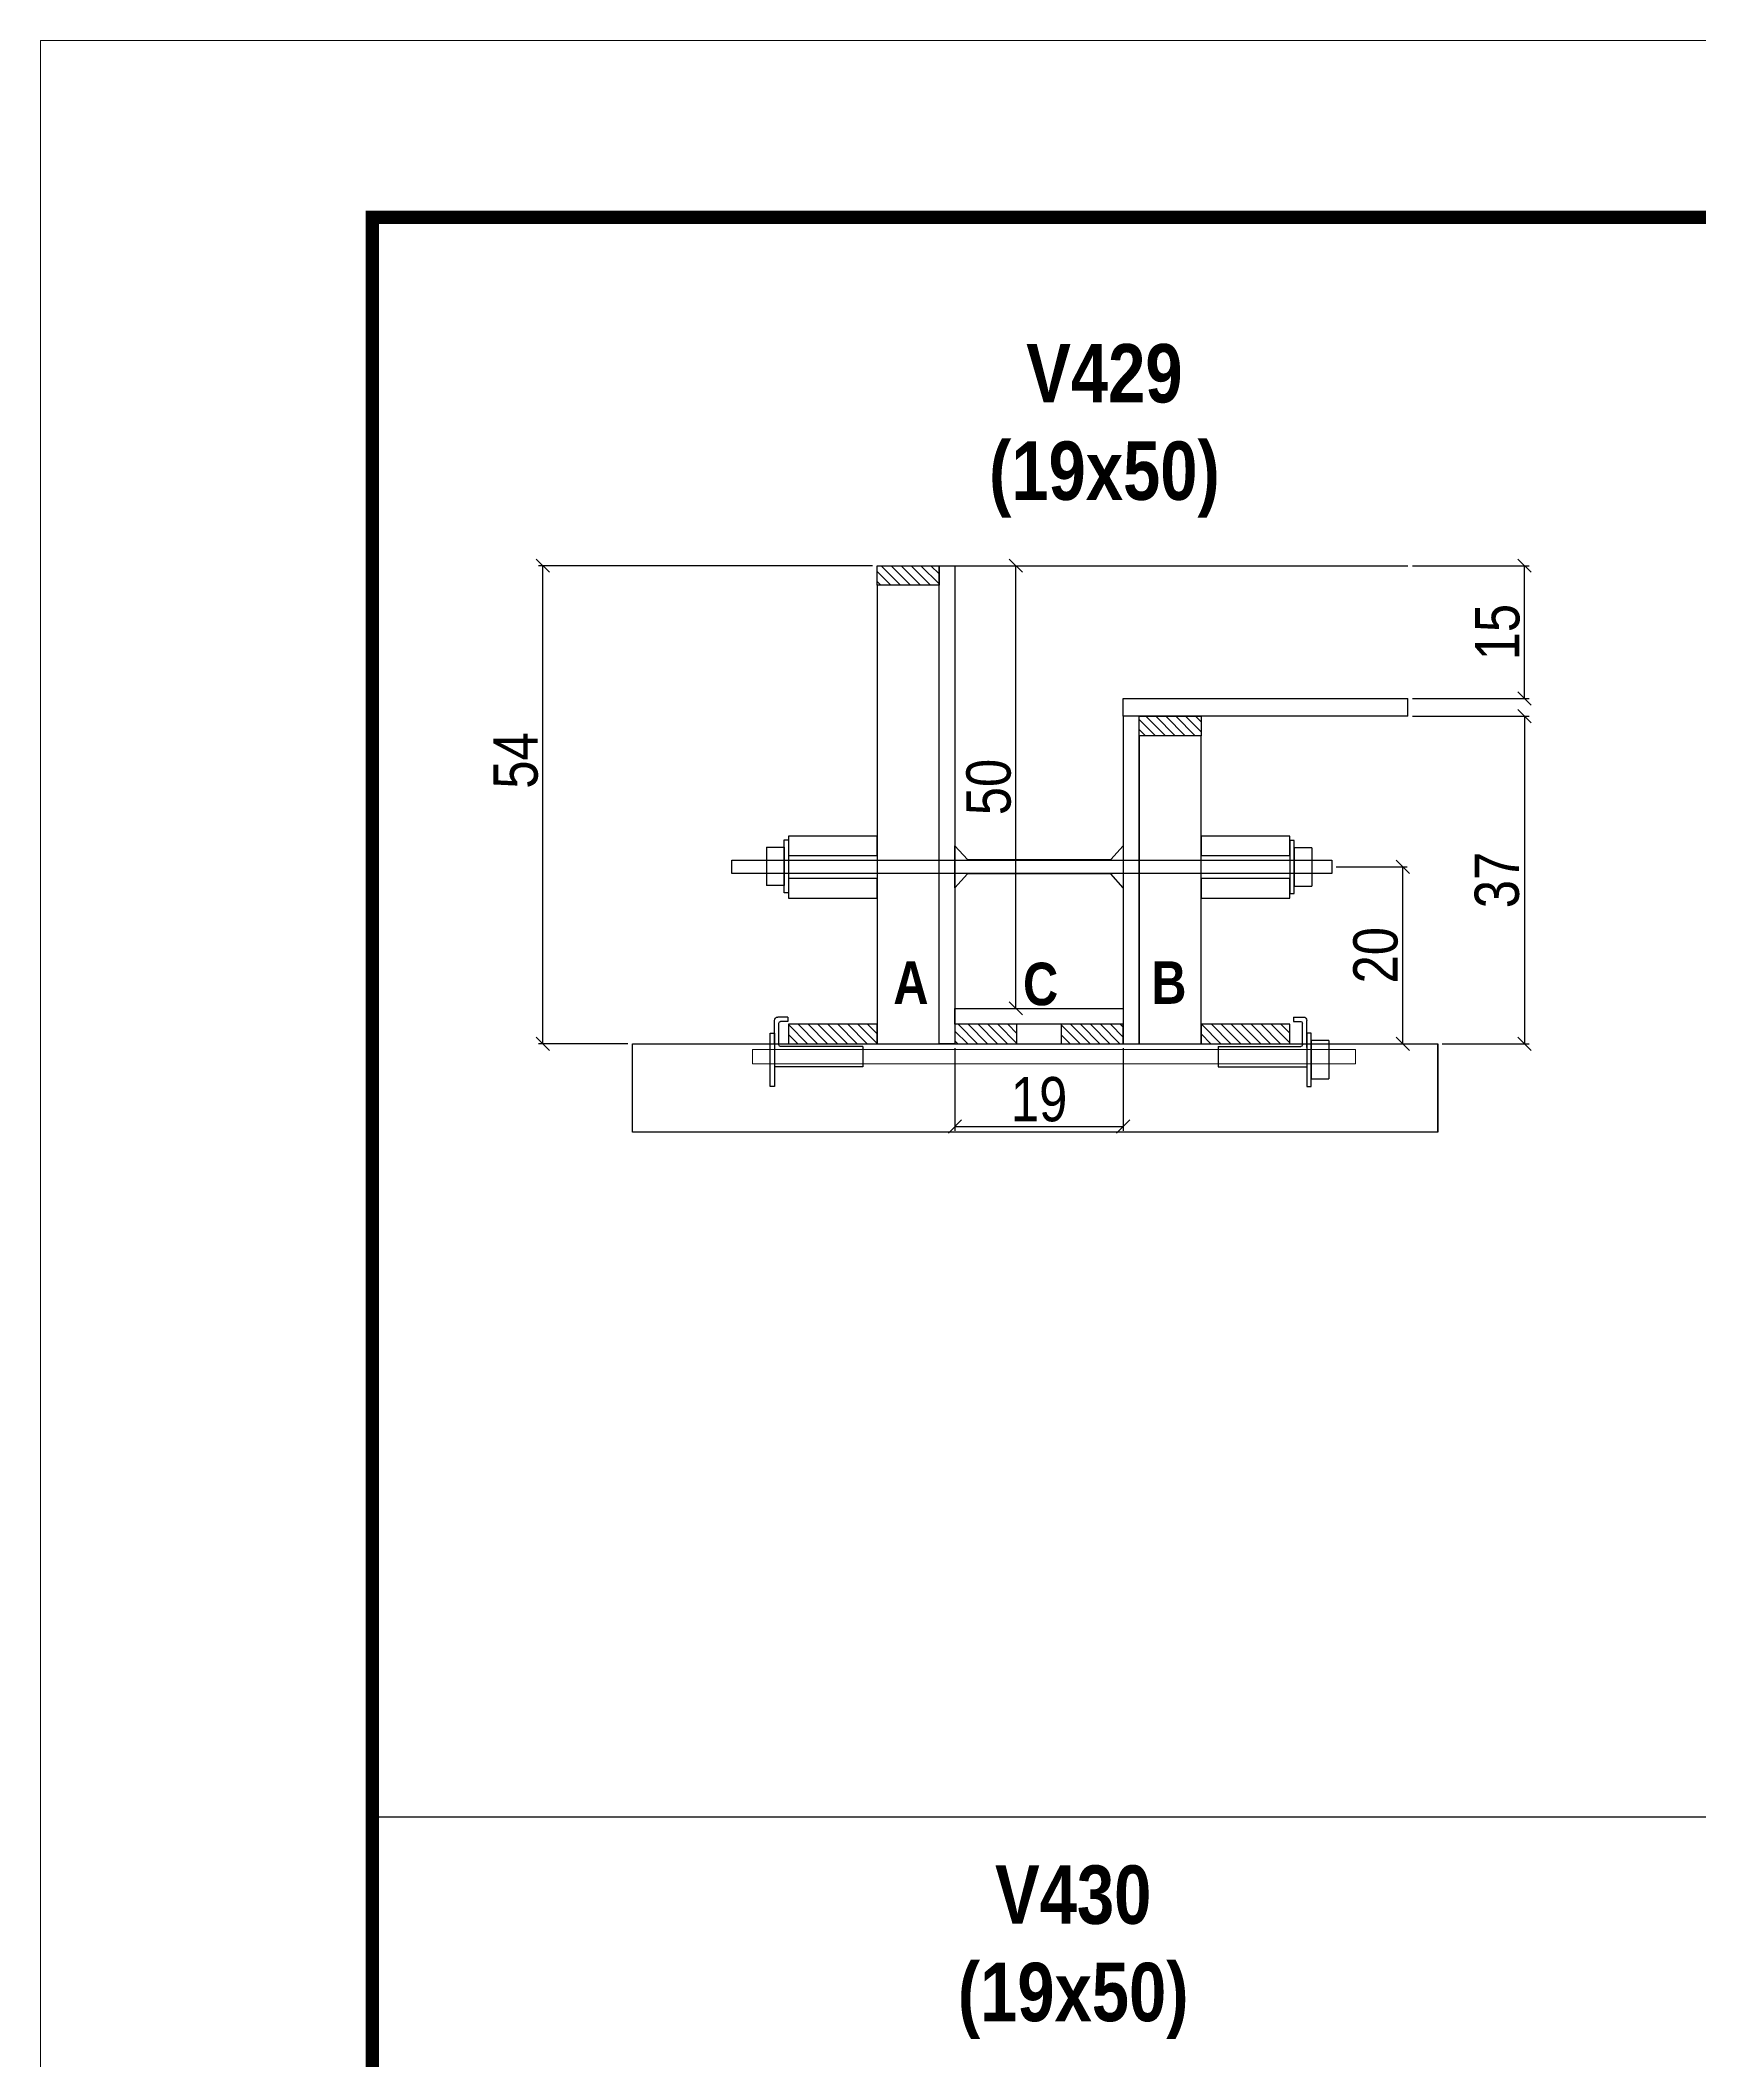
# Model space of a CAD drawing. Extents: x -3394 to 16474, y -5031 to 14397.
# Drawn here: x 7442.2 to 7816.7, y 4751.8 to 5208 of the extents above; entities that cross this region are included whole.
import ezdxf

# ---------------------------------------------------------------- set-up
doc = ezdxf.new("R2010")
doc.units = 0
doc.linetypes.add('DASHED', pattern=[0.75, 0.5, -0.25])
doc.layers.get('0').update_dxf_attribs({"linetype": 'CONTINUOUS'})
doc.layers.get('Defpoints').update_dxf_attribs({"linetype": 'CONTINUOUS'})
for name, color, linetype in [('1HACHURA MADEIRAS', 1, 'CONTINUOUS'), ('barrote', 251, 'CONTINUOUS'), ('COTA', 241, 'CONTINUOUS'), ('detalhes', 4, 'CONTINUOUS'), ('NOMENCLATURA', 7, 'CONTINUOUS'), ('Painéis', 200, 'CONTINUOUS'), ('presilha', 1, 'CONTINUOUS'), ('SARR_2.2x10', 60, 'CONTINUOUS'), ('SARR_2.2x7', 40, 'CONTINUOUS'), ('SARR_3.5x7', 81, 'CONTINUOUS'), ('Tubo de PVC', 51, 'CONTINUOUS')]:
    doc.layers.add(name, color=color, linetype=linetype)
for name, color, linetype, lineweight in [('CONCRETO', 251, 'CONTINUOUS', 25), ('Folhas', 255, 'CONTINUOUS', 9), ('SARRAFO DE PRESSAO', 251, 'DASHED', 9), ('SCO-___-LAJ', 2, 'CONTINUOUS', 0)]:
    doc.layers.add(name, color=color, linetype=linetype, lineweight=lineweight)
doc.styles.add('COTA TECNICA 2X', font='techl___.ttf', dxfattribs={"height": 10})
doc.styles.add('TECNICA', font='techb___.ttf', dxfattribs={"height": 10})
doc.dimstyles.new('SECAO', dxfattribs={"dimscale": 0.333333, "dimtxt": 5, "dimasz": 9, "dimexe": 3, "dimexo": 3, "dimgap": 3, "dimtad": 1, "dimdec": 1, "dimlfac": 0.5, "dimzin": 12, "dimdsep": 46, "dimtxsty": 'COTA TECNICA 2X', "dimblk1": 'OBLIQUE', "dimblk2": 'OBLIQUE', "dimsah": 1, "dimcen": 0.9, "dimclrd": 4, "dimclre": 4, "dimclrt": 240, "dimadec": 1, "dimazin": 3, "dimtfac": 1, "dimtdec": 1, "dimtmove": 0, "dimatfit": 3, "dimfxl": 1, "dimtolj": 1, "dimtzin": 12, "dimarcsym": 0})

# ---------------------------------------------------------------- blocks, each defined once
blk = doc.blocks.new('9999999999')
at = {"layer": 'Folhas'}
blk.add_lwpolyline([(98138.98, 34190.21), (99623.98, 34190.21), (99623.98, 35240.21), (98138.98, 35240.21)], close=True, dxfattribs=at)
at = {"layer": 'Folhas', "color": 30, "const_width": 3}
blk.add_lwpolyline([(98213.98, 34230.21), (99583.98, 34230.21), (99583.98, 35200.21), (98213.98, 35200.21)], close=True, dxfattribs=at)
blk = doc.blocks.new('_Oblique')
at = {"color": 0, "linetype": 'ByBlock', "lineweight": -2}
blk.add_line((-0.5, -0.5), (0.5, 0.5), dxfattribs=at)
blk = doc.blocks.new('*D1329')
at = {"layer": 'COTA', "color": 4, "lineweight": -2, "transparency": 16777216}
for p, q in [((7648.78, 4980.28), (7648.78, 4961.61)), ((7686.78, 4980.28), (7686.78, 4961.61)), ((7648.78, 4962.61), (7686.78, 4962.61))]:
    blk.add_line(p, q, dxfattribs=at)
at = {"layer": 'Defpoints', "color": 0, "transparency": 16777216}
for p in [(7648.78, 4981.28), (7686.78, 4981.28), (7686.78, 4962.61)]:
    blk.add_point(p, dxfattribs=at)
at = {"layer": 'COTA', "color": 4, "lineweight": -2, "transparency": 16777216, "xscale": 3, "yscale": 3, "zscale": 3, "rotation": 180}
blk.add_blockref('_Oblique', (7648.78, 4962.61), dxfattribs=at)
at = {"layer": 'COTA', "color": 4, "lineweight": -2, "transparency": 16777216, "xscale": 3, "yscale": 3, "zscale": 3}
blk.add_blockref('_Oblique', (7686.78, 4962.61), dxfattribs=at)
at = {"layer": 'COTA', "color": 240, "transparency": 16777216, "insert": (7667.78, 4968.7), "char_height": 10, "attachment_point": 5, "style": 'COTA TECNICA 2X'}
blk.add_mtext('\\A1;19', dxfattribs=at)
blk = doc.blocks.new('PRESILHA METÁLICA 1')
at = {"layer": 'presilha'}
for p, q in [((12, 21), (8.64, 21)), ((12, 21), (12, 19.5)), ((6, 15.5), (7.5, 15.5)), ((6, -2.5), (6, 15.5)), ((7.5, 10.64), (7.5, 19.86)), ((7.5, 15.5), (7.5, -2.5)), ((9, 11.57), (9, 18.93)), ((12, 19.5), (9.57, 19.5)), ((0, 13), (6, 13)), ((0, 13), (0, 0)), ((6, 13), (6, 0)), ((37.5, 11), (9.57, 11)), ((37.5, 11), (37.5, 4.1)), ((6, 0), (0, 0)), ((37.5, 4.1), (7.5, 4.1)), ((7.5, -2.5), (6, -2.5))]:
    blk.add_line(p, q, dxfattribs=at)
for centre, radius, start, end in [((8.64, 19.86), 1.14, 90, 180), ((9.57, 18.93), 0.57, 90, 180), ((9.57, 11.57), 0.57, 180, 270)]:
    blk.add_arc(centre, radius, start, end, dxfattribs=at)
blk = doc.blocks.new('PRESILHA METÁLICA 2')
at = {"layer": 'presilha'}
for p, q in [((-5.25, 23.5), (-5.25, 22)), ((-5.25, 23.5), (-1.89, 23.5)), ((-5.25, 22), (-2.82, 22)), ((-2.25, 14.07), (-2.25, 21.43)), ((-0.75, 14.64), (-0.75, 22.36)), ((0.75, 18), (-0.75, 18)), ((-0.75, 18), (-0.75, 0)), ((0.75, 0), (0.75, 18)), ((-30.75, 13.5), (-30.75, 6.6)), ((-30.75, 13.5), (-2.82, 13.5)), ((-30.75, 6.6), (-0.75, 6.6)), ((-0.75, 0), (0.75, 0))]:
    blk.add_line(p, q, dxfattribs=at)
for centre, radius, start, end in [((-2.82, 21.43), 0.57, 0, 90), ((-1.89, 22.36), 1.14, 0, 90), ((-2.82, 14.07), 0.57, 270, 0)]:
    blk.add_arc(centre, radius, start, end, dxfattribs=at)
blk = doc.blocks.new('*D1330')
at = {"layer": 'COTA', "color": 4, "lineweight": -2, "transparency": 16777216}
for p, q in [((7752.08, 5055.28), (7778.44, 5055.28)), ((7777.44, 5055.28), (7777.44, 4981.28)), ((7758.84, 4981.28), (7778.44, 4981.28))]:
    blk.add_line(p, q, dxfattribs=at)
at = {"layer": 'Defpoints', "color": 0, "transparency": 16777216}
for p in [(7751.08, 5055.28), (7757.84, 4981.28), (7777.44, 4981.28)]:
    blk.add_point(p, dxfattribs=at)
at = {"layer": 'COTA', "color": 4, "lineweight": -2, "transparency": 16777216, "xscale": 3, "yscale": 3, "zscale": 3}
for p, rotation in [((7777.44, 5055.28), 90), ((7777.44, 4981.28), 270)]:
    blk.add_blockref('_Oblique', p, dxfattribs=dict(at, rotation=rotation))
at = {"layer": 'COTA', "color": 240, "transparency": 16777216, "insert": (7771.22, 5018.28), "char_height": 10, "attachment_point": 5, "rotation": 90, "style": 'COTA TECNICA 2X'}
blk.add_mtext('\\A1;37', dxfattribs=at)
blk = doc.blocks.new('*D1331')
at = {"layer": 'COTA', "color": 4, "lineweight": -2, "transparency": 16777216}
for p, q in [((7649.78, 5089.28), (7663.52, 5089.28)), ((7662.52, 4989.28), (7662.52, 5089.28)), ((7657.2, 4989.28), (7663.52, 4989.28))]:
    blk.add_line(p, q, dxfattribs=at)
at = {"layer": 'Defpoints', "color": 0, "transparency": 16777216}
for p in [(7648.78, 5089.28), (7662.52, 5089.28), (7656.2, 4989.28)]:
    blk.add_point(p, dxfattribs=at)
at = {"layer": 'COTA', "color": 4, "lineweight": -2, "transparency": 16777216, "xscale": 3, "yscale": 3, "zscale": 3}
for p, rotation in [((7662.52, 5089.28), 90), ((7662.52, 4989.28), 270)]:
    blk.add_blockref('_Oblique', p, dxfattribs=dict(at, rotation=rotation))
at = {"layer": 'COTA', "color": 240, "transparency": 16777216, "insert": (7656.41, 5039.28), "char_height": 10, "attachment_point": 5, "rotation": 90, "style": 'COTA TECNICA 2X'}
blk.add_mtext('\\A1;50', dxfattribs=at)
blk = doc.blocks.new('*D1332')
at = {"layer": 'COTA', "color": 4, "lineweight": -2, "transparency": 16777216}
for p, q in [((7752.08, 5089.28), (7778.44, 5089.28)), ((7777.44, 5059.28), (7777.44, 5089.28)), ((7752.08, 5059.28), (7778.44, 5059.28))]:
    blk.add_line(p, q, dxfattribs=at)
at = {"layer": 'Defpoints', "color": 0, "transparency": 16777216}
for p in [(7751.08, 5089.28), (7777.44, 5089.28), (7751.08, 5059.28)]:
    blk.add_point(p, dxfattribs=at)
at = {"layer": 'COTA', "color": 4, "lineweight": -2, "transparency": 16777216, "xscale": 3, "yscale": 3, "zscale": 3}
for p, rotation in [((7777.44, 5089.28), 90), ((7777.44, 5059.28), 270)]:
    blk.add_blockref('_Oblique', p, dxfattribs=dict(at, rotation=rotation))
at = {"layer": 'COTA', "color": 240, "transparency": 16777216, "insert": (7771.33, 5074.28), "char_height": 10, "attachment_point": 5, "rotation": 90, "style": 'COTA TECNICA 2X'}
blk.add_mtext('\\A1;15', dxfattribs=at)
blk = doc.blocks.new('*D1333')
at = {"layer": 'COTA', "color": 4, "lineweight": -2, "transparency": 16777216}
for p, q in [((7630.18, 5089.28), (7554.71, 5089.28)), ((7555.71, 4981.28), (7555.71, 5089.28)), ((7574.92, 4981.28), (7554.71, 4981.28))]:
    blk.add_line(p, q, dxfattribs=at)
at = {"layer": 'Defpoints', "color": 0, "transparency": 16777216}
for p in [(7555.71, 5089.28), (7631.18, 5089.28), (7575.92, 4981.28)]:
    blk.add_point(p, dxfattribs=at)
at = {"layer": 'COTA', "color": 4, "lineweight": -2, "transparency": 16777216, "xscale": 3, "yscale": 3, "zscale": 3}
for p, rotation in [((7555.71, 5089.28), 90), ((7555.71, 4981.28), 270)]:
    blk.add_blockref('_Oblique', p, dxfattribs=dict(at, rotation=rotation))
at = {"layer": 'COTA', "color": 240, "transparency": 16777216, "insert": (7549.6, 5045.28), "char_height": 10, "attachment_point": 5, "rotation": 90, "style": 'COTA TECNICA 2X'}
blk.add_mtext('\\A1;54', dxfattribs=at)
blk = doc.blocks.new('*D1349')
at = {"layer": 'COTA', "color": 4, "lineweight": -2, "transparency": 16777216}
for p, q in [((7734.86, 5021.28), (7750.92, 5021.28)), ((7749.92, 4981.28), (7749.92, 5021.28)), ((7725.38, 4981.28), (7750.92, 4981.28))]:
    blk.add_line(p, q, dxfattribs=at)
at = {"layer": 'Defpoints', "color": 0, "transparency": 16777216}
for p in [(7733.86, 5021.28), (7749.92, 5021.28), (7724.38, 4981.28)]:
    blk.add_point(p, dxfattribs=at)
at = {"layer": 'COTA', "color": 4, "lineweight": -2, "transparency": 16777216, "xscale": 3, "yscale": 3, "zscale": 3}
for p, rotation in [((7749.92, 5021.28), 90), ((7749.92, 4981.28), 270)]:
    blk.add_blockref('_Oblique', p, dxfattribs=dict(at, rotation=rotation))
at = {"layer": 'COTA', "color": 240, "transparency": 16777216, "insert": (7743.81, 5001.28), "char_height": 10, "attachment_point": 5, "rotation": 90, "style": 'COTA TECNICA 2X'}
blk.add_mtext('\\A1;20', dxfattribs=at)

msp = doc.modelspace()

# ---------------------------------------------------------------- hatches: boundary and pattern name
at = {"layer": 'SARR_2.2x10'}
h = msp.add_hatch(dxfattribs=at)
h.set_pattern_fill('ANSI31', color=256, scale=0.5, angle=90)
h.set_pattern_definition([(135, (40822.2064, -118530.8872), (-1.122532015, -1.122532015), [])])
h.paths.add_polyline_path([(7631.18, 4985.68), (7631.18, 4981.28), (7611.18, 4981.28), (7611.18, 4985.68)])
h = msp.add_hatch(dxfattribs=at)
h.set_pattern_fill('ANSI31', color=256, scale=0.5, angle=90)
h.set_pattern_definition([(135, (40709.0064, -118530.8872), (-1.122532015, -1.122532015), [])])
h.paths.add_polyline_path([(7724.38, 4985.68), (7724.38, 4981.28), (7704.38, 4981.28), (7704.38, 4985.68)])
at = {"layer": 'SARR_2.2x7'}
h = msp.add_hatch(dxfattribs=at)
h.set_pattern_fill('ANSI31', color=256, scale=0.5, angle=90)
h.set_pattern_definition([(135, (40713.0064, -118427.2872), (-1.122532015, -1.122532015), [])])
h.paths.add_polyline_path([(7645.18, 5089.28), (7645.18, 5084.88), (7631.18, 5084.88), (7631.18, 5089.28)])
h = msp.add_hatch(dxfattribs=at)
h.set_pattern_fill('ANSI31', color=256, scale=0.5, angle=90)
h.set_pattern_definition([(135, (40653.8064, -118461.2872), (-1.122532015, -1.122532015), [])])
h.paths.add_polyline_path([(7704.38, 5055.28), (7704.38, 5050.88), (7690.38, 5050.88), (7690.38, 5055.28)])
h = msp.add_hatch(dxfattribs=at)
h.set_pattern_fill('ANSI31', color=256, scale=0.5, angle=90)
h.set_pattern_definition([(135, (40860.6064, -118530.8872), (-1.122532015, -1.122532015), [])])
h.paths.add_polyline_path([(7662.78, 4985.68), (7662.78, 4981.28), (7648.78, 4981.28), (7648.78, 4985.68)])
h = msp.add_hatch(dxfattribs=at)
h.set_pattern_fill('ANSI31', color=256, scale=0.5, angle=90)
h.set_pattern_definition([(135, (40836.6064, -118530.8872), (-1.122532015, -1.122532015), [])])
h.paths.add_polyline_path([(7686.78, 4985.68), (7686.78, 4981.28), (7672.78, 4981.28), (7672.78, 4985.68)])

# ---------------------------------------------------------------- linework, layer by layer
at = {"layer": '1HACHURA MADEIRAS', "elevation": 0}
for points in [[(7631.18, 5028.19), (7611.18, 5028.19), (7611.18, 5023.79), (7631.18, 5023.79)], [(7724.38, 5028.19), (7704.38, 5028.19), (7704.38, 5023.79), (7724.38, 5023.79)], [(7631.18, 5018.59), (7611.18, 5018.59), (7611.18, 5014.19), (7631.18, 5014.19)], [(7724.38, 5018.59), (7704.38, 5018.59), (7704.38, 5014.19), (7724.38, 5014.19)]]:
    msp.add_lwpolyline(points, close=True, dxfattribs=at)
at = {"layer": 'barrote'}
msp.add_lwpolyline([(7757.84, 4961.28), (7575.92, 4961.28), (7575.92, 4981.28), (7757.84, 4981.28)], close=True, dxfattribs=at)
at = {"layer": 'CONCRETO', "linetype": 'Continuous'}
msp.add_line((7648.78, 5089.28), (7751.08, 5089.28), dxfattribs=at)
at = {"layer": 'detalhes', "color": 250}
msp.add_line((7757.84, 4961.28), (7757.84, 4981.28), dxfattribs=at)
at = {"layer": 'Painéis', "linetype": 'Continuous'}
for p, q in [((7751.08, 5055.28), (7751.08, 5059.28)), ((7517.21, 4806.62), (8887.21, 4806.62))]:
    msp.add_line(p, q, dxfattribs=at)
for points in [[(7645.18, 4981.28), (7645.18, 5089.28), (7648.78, 5089.28), (7648.78, 4981.28)], [(7690.38, 4981.28), (7690.38, 5055.28), (7686.78, 5055.28), (7686.78, 4981.28)], [(7648.78, 4989.28), (7686.78, 4989.28), (7686.78, 4985.68), (7648.78, 4985.68)]]:
    msp.add_lwpolyline(points, close=True, dxfattribs=at)
at = {"layer": 'Painéis', "linetype": 'Continuous', "elevation": 0}
msp.add_lwpolyline([(7751.08, 5055.28), (7686.78, 5055.28), (7686.78, 5059.28), (7751.08, 5059.28)], dxfattribs=at)
at = {"layer": 'presilha'}
for p, q in [((7610.18, 5027.38), (7611.18, 5027.38)), ((7610.18, 5015.38), (7610.18, 5027.38)), ((7611.18, 5027.38), (7611.18, 5015.38)), ((7725.38, 5027.19, 0), (7724.38, 5027.19, 0)), ((7724.38, 5027.19, 0), (7724.38, 5015.19, 0)), ((7725.38, 5015.19, 0), (7725.38, 5027.19, 0)), ((7606.18, 5025.72), (7610.18, 5025.72)), ((7606.18, 5025.72), (7606.18, 5017.05)), ((7610.18, 5025.72), (7610.18, 5017.05)), ((7729.38, 5025.53, 0), (7725.38, 5025.53, 0)), ((7725.38, 5025.53, 0), (7725.38, 5016.86, 0)), ((7729.38, 5025.53, 0), (7729.38, 5016.86, 0)), ((7610.18, 5017.05), (7606.18, 5017.05)), ((7611.18, 5015.38), (7610.18, 5015.38)), ((7724.38, 5015.19, 0), (7725.38, 5015.19, 0)), ((7725.38, 5016.86, 0), (7729.38, 5016.86, 0))]:
    msp.add_line(p, q, dxfattribs=at)
at = {"layer": 'presilha', "elevation": 0}
msp.add_lwpolyline([(7598.4, 5022.78), (7733.86, 5022.78), (7733.86, 5019.78), (7598.4, 5019.78)], close=True, dxfattribs=at)
at = {"layer": 'SARR_2.2x10'}
msp.add_lwpolyline([(7631.18, 4985.68), (7611.18, 4985.68), (7611.18, 4981.28), (7631.18, 4981.28)], close=True, dxfattribs=at)
at = {"layer": 'SARR_2.2x10', "elevation": 0}
msp.add_lwpolyline([(7724.38, 4985.68), (7704.38, 4985.68), (7704.38, 4981.28), (7724.38, 4981.28)], close=True, dxfattribs=at)
at = {"layer": 'SARR_2.2x7', "elevation": 0}
msp.add_lwpolyline([(7631.18, 5089.28), (7645.18, 5089.28), (7645.18, 5084.88), (7631.18, 5084.88)], close=True, dxfattribs=at)
at = {"layer": 'SARR_2.2x7'}
for points in [[(7690.38, 5055.28), (7704.38, 5055.28), (7704.38, 5050.88), (7690.38, 5050.88)], [(7662.78, 4985.68), (7648.78, 4985.68), (7648.78, 4981.28), (7662.78, 4981.28)], [(7686.78, 4985.68), (7672.78, 4985.68), (7672.78, 4981.28), (7686.78, 4981.28)]]:
    msp.add_lwpolyline(points, close=True, dxfattribs=at)
at = {"layer": 'SARR_3.5x7'}
msp.add_lwpolyline([(7645.18, 5084.88), (7631.18, 5084.88), (7631.18, 4981.28), (7645.18, 4981.28)], close=True, dxfattribs=at)
at = {"layer": 'SARR_3.5x7', "elevation": 0}
msp.add_lwpolyline([(7704.38, 5050.88), (7690.38, 5050.88), (7690.38, 4981.28), (7704.38, 4981.28)], close=True, dxfattribs=at)
at = {"layer": 'SCO-___-LAJ', "color": 1}
msp.add_lwpolyline([(7739.24, 4979.95), (7603.07, 4979.95), (7603.07, 4976.75), (7739.24, 4976.75)], close=True, dxfattribs=at)
at = {"layer": 'Tubo de PVC', "elevation": 0}
msp.add_lwpolyline([(7686.78, 5026.03), (7686.78, 5016.54), (7683.98, 5019.69), (7651.58, 5019.69), (7648.78, 5016.54), (7648.78, 5026.03), (7651.58, 5022.88), (7683.98, 5022.88)], close=True, dxfattribs=at)

# ---------------------------------------------------------------- block references
at = {"layer": 'presilha', "xscale": -0.6666666666666666, "yscale": 0.6666666666666666, "zscale": 0.6666666666666666}
for name, p in [('PRESILHA METÁLICA 2', (7607.5, 4971.65)), ('PRESILHA METÁLICA 1', (7733.25, 4973.32))]:
    msp.add_blockref(name, p, dxfattribs=at)
at = {"layer": 'SARRAFO DE PRESSAO', "color": 6, "linetype": 'ByBlock'}
msp.add_blockref('9999999999', (-90696.77, -30032.25), dxfattribs=at)

# ---------------------------------------------------------------- texts
at = {"layer": 'detalhes', "style": 'TECNICA'}
for s, p in [('A', (7634.85, 4990.3)), ('C', (7664.15, 4989.99)), ('B', (7693.12, 4990.3))]:
    msp.add_text(s, height=9.6, dxfattribs=at).set_placement(p)
at = {"layer": 'NOMENCLATURA', "char_height": 13.2, "attachment_point": 2, "style": 'TECNICA'}
for s, insert in [('V429\\P(19x50)', (7682.53, 5139.35)), ('V430\\P(19x50)', (7675.48, 4795.67))]:
    msp.add_mtext_dynamic_manual_height_columns(s, width=13.2, gutter_width=1, heights=[0], dxfattribs=dict(at, insert=insert))

# ---------------------------------------------------------------- dimensions: what is measured, and where the dimension line sits
at = {"layer": 'COTA'}
for base, p1, p2, picture, middle in [((7555.71, 5089.28), (7575.92, 4981.28), (7631.18, 5089.28), '*D1333', (7555.71, 5045.28)), ((7662.52, 5089.28), (7656.2, 4989.28), (7648.78, 5089.28), '*D1331', (7662.52, 5039.28)), ((7777.44, 5089.28), (7751.08, 5059.28), (7751.08, 5089.28), '*D1332', (7777.44, 5074.28))]:
    dim = msp.add_linear_dim(base=base, p1=p1, p2=p2, angle=90, dimstyle='SECAO', dxfattribs=at)
    dim.commit()
    dim.dimension.update_dxf_attribs({"geometry": picture, "text_midpoint": middle, "dimtype": 160})
for base, p1, p2, picture, middle in [((7777.44, 4981.28), (7751.08, 5055.28), (7757.84, 4981.28), '*D1330', (7771.22, 5018.28)), ((7749.92, 5021.28), (7724.38, 4981.28), (7733.86, 5021.28), '*D1349', (7743.81, 5001.28))]:
    dim = msp.add_linear_dim(base=base, p1=p1, p2=p2, angle=90, dimstyle='SECAO', dxfattribs=at)
    dim.commit()
    dim.dimension.update_dxf_attribs({"geometry": picture, "text_midpoint": middle})
dim = msp.add_linear_dim(base=(7686.78, 4962.61, 0), p1=(7648.78, 4981.28), p2=(7686.78, 4981.28), dimstyle='SECAO', dxfattribs=at)
dim.commit()
dim.dimension.update_dxf_attribs({"geometry": '*D1329', "text_midpoint": (7667.78, 4962.61, 0), "dimtype": 160})

doc.saveas('drawing.dxf')
